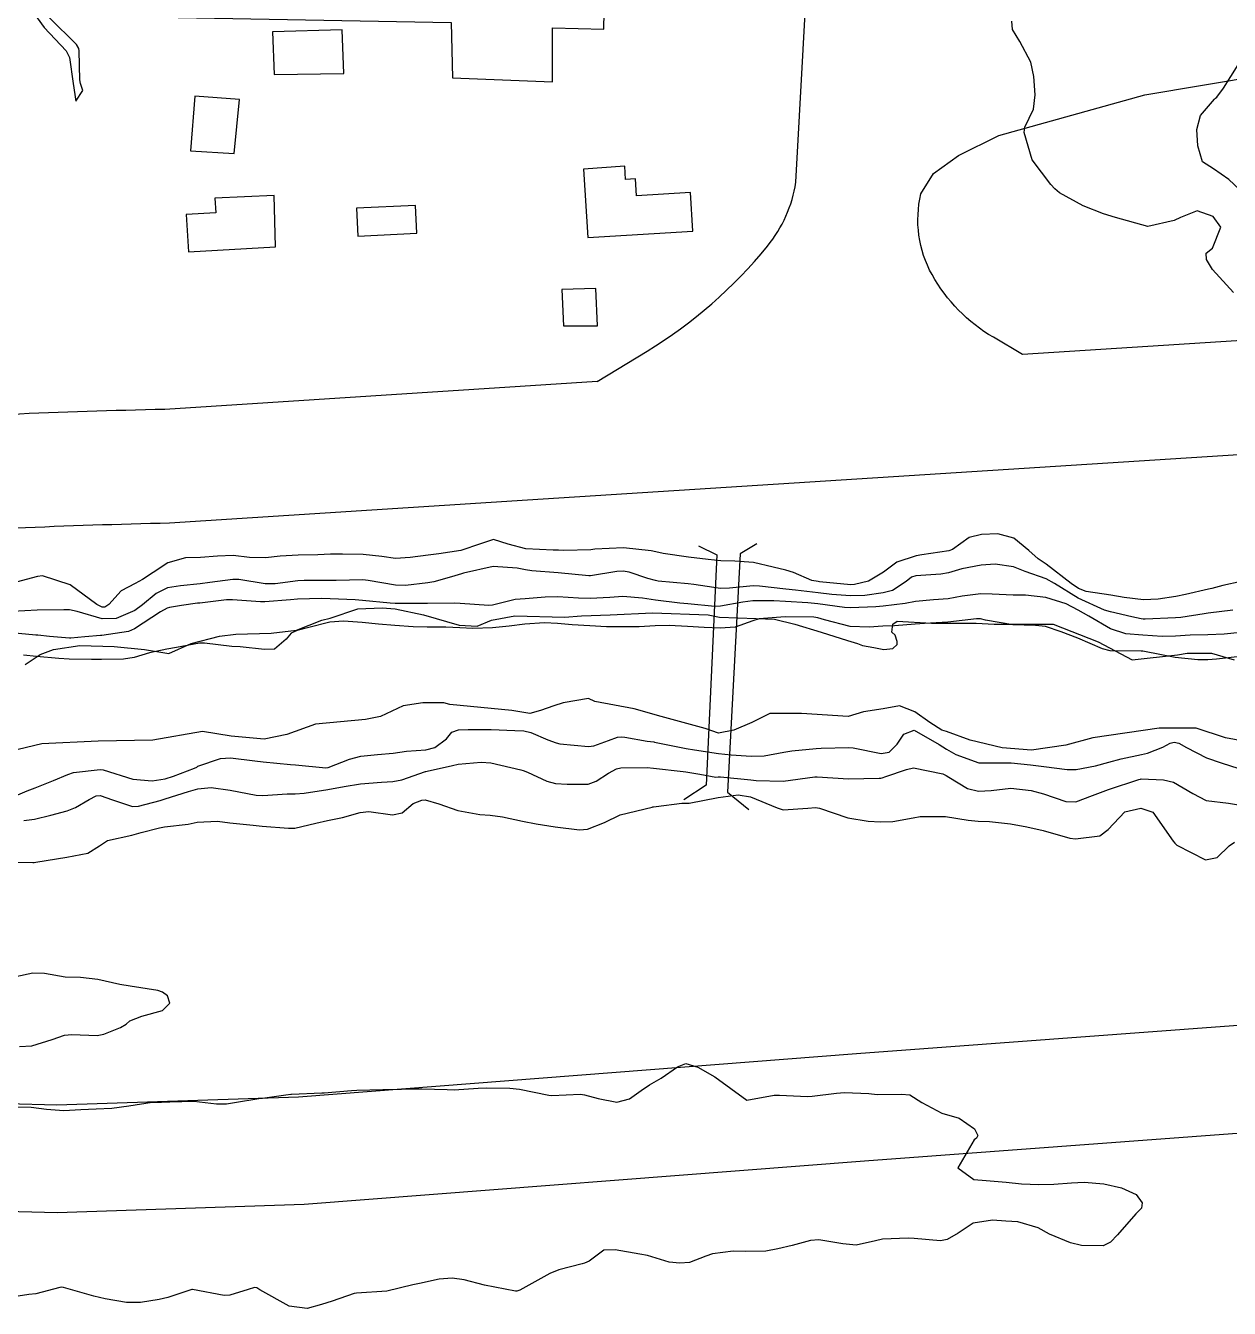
# Model space of a CAD drawing. Header units: metres. Extents: x 307586 to 320046, y 7427249 to 7434250.
# Drawn here: x 314752.7 to 314826.7, y 7432092 to 7432170.8 of the extents above; entities that cross this region are included whole.
import ezdxf

# ---------------------------------------------------------------- set-up
doc = ezdxf.new("R2010")
doc.units = ezdxf.units.M
doc.header["$MEASUREMENT"] = 0
for name, color, linetype in [('Curvas de Nivel 1m', 11, 'Continuous'), ('Curvas de Nivel 5m', 15, 'Continuous'), ('Edificações', 30, 'Continuous'), ('Hidrografia', 140, 'Continuous'), ('Pontes_Viadutos_Tubos', 190, 'Continuous'), ('Vias Primárias', 230, 'Continuous'), ('Vias Secundárias', 230, 'Continuous')]:
    doc.layers.add(name, color=color, linetype=linetype)

msp = doc.modelspace()

# ---------------------------------------------------------------- linework, layer by layer
at = {"layer": 'Curvas de Nivel 1m', "flags": 128}
for points, elevation in [([(314753.392, 7432171.314), (314753.827, 7432170.713), (314755.18, 7432169.296), (314755.391, 7432168.876), (314755.612, 7432167.283), (314755.776, 7432166.185), (314756.21, 7432166.852), (314756.073, 7432167.277), (314756.015, 7432167.498), (314755.981, 7432169.287), (314755.965, 7432169.438), (314755.817, 7432169.668), (314754.162, 7432171.307)], 728), ([(314826.966, 7432154.43), (314825.664, 7432155.85), (314825.301, 7432156.454), (314825.29, 7432156.84), (314825.68, 7432157.16), (314826.18, 7432158.443), (314825.703, 7432159.109), (314824.725, 7432159.442), (314823.702, 7432159.046), (314823.322, 7432158.85), (314821.693, 7432158.49), (314819.701, 7432159.044), (314818.959, 7432159.272), (314817.711, 7432159.768), (314816.269, 7432160.562), (314815.966, 7432160.807), (314815.728, 7432161.073), (314814.584, 7432162.582), (314814.08, 7432164.267), (314814.139, 7432164.586), (314814.67, 7432165.691), (314814.756, 7432166.58), (314814.674, 7432167.711), (314814.496, 7432168.583), (314813.832, 7432169.858), (314813.365, 7432170.595), (314813.339, 7432171.104)], 729), ([(314827.435, 7432136.67), (314826.302, 7432136.431), (314825.633, 7432136.235), (314825.429, 7432136.193), (314824.011, 7432135.874), (314823.422, 7432135.755), (314822.327, 7432135.573), (314821.419, 7432135.544), (314820.233, 7432135.695), (314819.423, 7432135.826), (314817.899, 7432136.062), (314817.428, 7432136.245), (314816.987, 7432136.544), (314815.445, 7432137.74), (314814.949, 7432138.069), (314814.376, 7432138.576), (314813.464, 7432139.341), (314812.467, 7432139.601), (314811.467, 7432139.556), (314810.711, 7432139.374), (314809.686, 7432138.637), (314809.452, 7432138.544), (314807.801, 7432138.305), (314807.449, 7432138.253), (314806.269, 7432137.848), (314805.439, 7432137.242), (314804.519, 7432136.694), (314803.659, 7432136.477), (314803.429, 7432136.468), (314801.51, 7432136.651), (314801.432, 7432136.661), (314801.035, 7432136.736), (314799.904, 7432137.22), (314799.439, 7432137.367), (314798.664, 7432137.545), (314797.443, 7432137.831), (314796.307, 7432137.928), (314795.444, 7432137.935), (314794.661, 7432138.028), (314793.446, 7432138.167), (314791.898, 7432138.396), (314791.449, 7432138.491), (314791.149, 7432138.554), (314789.451, 7432138.732), (314787.7, 7432138.647), (314787.45, 7432138.625), (314785.794, 7432138.572), (314785.45, 7432138.587), (314785.124, 7432138.599), (314783.45, 7432138.675), (314782.37, 7432138.961), (314781.456, 7432139.254), (314780.651, 7432138.982), (314779.449, 7432138.578), (314778.096, 7432138.364), (314777.446, 7432138.287), (314776.341, 7432138.134), (314775.443, 7432138.085), (314774.593, 7432138.202), (314773.446, 7432138.338), (314772.171, 7432138.357), (314771.445, 7432138.339), (314770.653, 7432138.309), (314769.445, 7432138.29), (314768.339, 7432138.236), (314767.443, 7432138.116), (314766.448, 7432138.145), (314765.444, 7432138.261), (314764.489, 7432138.22), (314763.442, 7432138.147), (314762.514, 7432138.127), (314761.439, 7432137.807), (314760.537, 7432137.223), (314759.875, 7432136.784), (314759.423, 7432136.546), (314758.567, 7432136.097), (314757.805, 7432135.256), (314757.561, 7432135.099), (314757.401, 7432135.098), (314757.063, 7432135.263), (314755.421, 7432136.466), (314753.723, 7432137.011), (314753.428, 7432136.986), (314752.114, 7432136.632)], 728), ([(314826.922, 7432134.913), (314825.407, 7432134.721), (314825.166, 7432134.684), (314823.724, 7432134.465), (314823.403, 7432134.438), (314821.539, 7432134.351), (314821.402, 7432134.354), (314821.279, 7432134.369), (314820.709, 7432134.5), (314819.407, 7432134.795), (314819.029, 7432134.904), (314817.419, 7432135.637), (314815.964, 7432136.555), (314815.436, 7432136.84), (314814.147, 7432137.286), (314813.443, 7432137.577), (314812.302, 7432137.743), (314811.444, 7432137.675), (314810.258, 7432137.445), (314809.439, 7432137.201), (314808.965, 7432137.117), (314807.437, 7432137.021), (314807.165, 7432136.933), (314806.835, 7432136.666), (314805.986, 7432136.112), (314805.422, 7432135.966), (314804.3, 7432135.817), (314803.419, 7432135.779), (314802.273, 7432135.869), (314801.422, 7432135.979), (314800.035, 7432136.14), (314799.425, 7432136.203), (314797.814, 7432136.389), (314797.427, 7432136.399), (314795.965, 7432136.254), (314795.425, 7432136.242), (314793.768, 7432136.485), (314793.428, 7432136.535), (314791.581, 7432136.698), (314791.431, 7432136.725), (314790.956, 7432136.857), (314789.807, 7432137.245), (314789.437, 7432137.307), (314789.042, 7432137.279), (314787.434, 7432137.02), (314787.321, 7432137.015), (314785.436, 7432137.196), (314783.827, 7432137.334), (314783.437, 7432137.377), (314782.907, 7432137.486), (314781.439, 7432137.588), (314779.61, 7432137.173), (314779.434, 7432137.12), (314779.339, 7432137.096), (314779.028, 7432137.004), (314777.798, 7432136.645), (314777.426, 7432136.583), (314776.04, 7432136.418), (314775.424, 7432136.437), (314773.763, 7432136.73), (314773.428, 7432136.763), (314771.791, 7432136.723), (314771.427, 7432136.724), (314769.811, 7432136.731), (314769.427, 7432136.705), (314768.033, 7432136.525), (314767.424, 7432136.526), (314765.799, 7432136.785), (314765.428, 7432136.799), (314764.008, 7432136.598), (314763.423, 7432136.523), (314762.212, 7432136.411), (314761.419, 7432136.27), (314760.711, 7432135.923), (314759.883, 7432135.233), (314759.399, 7432134.886), (314758.256, 7432134.389), (314757.394, 7432134.37), (314755.858, 7432134.816), (314755.399, 7432134.919), (314755.038, 7432134.925), (314753.399, 7432134.917), (314751.894, 7432134.829)], 727), ([(314827.394, 7432133.535), (314826.388, 7432133.435), (314825.392, 7432133.385), (314824.296, 7432133.361), (314823.391, 7432133.311), (314822.571, 7432133.298), (314821.392, 7432133.366), (314820.343, 7432133.456), (314819.395, 7432133.755), (314818.063, 7432134.533), (314817.408, 7432134.911), (314816.674, 7432135.288), (314815.42, 7432135.692), (314814.175, 7432135.826), (314813.422, 7432135.834), (314812.131, 7432135.894), (314811.423, 7432135.919), (314810.27, 7432135.777), (314809.417, 7432135.609), (314808.52, 7432135.546), (314807.415, 7432135.444), (314806.77, 7432135.309), (314805.41, 7432135.151), (314804.975, 7432135.121), (314803.408, 7432135.053), (314803.048, 7432135.074), (314801.412, 7432135.303), (314800.786, 7432135.366), (314799.413, 7432135.449), (314798.694, 7432135.487), (314797.413, 7432135.482), (314796.792, 7432135.406), (314795.408, 7432135.153), (314795.071, 7432135.142), (314793.41, 7432135.294), (314792.909, 7432135.337), (314791.413, 7432135.528), (314790.625, 7432135.652), (314789.416, 7432135.745), (314788.612, 7432135.691), (314787.414, 7432135.622), (314786.679, 7432135.642), (314785.415, 7432135.725), (314784.633, 7432135.713), (314783.413, 7432135.612), (314782.797, 7432135.571), (314781.407, 7432135.224), (314781.179, 7432135.201), (314779.408, 7432135.326), (314779.076, 7432135.335), (314777.407, 7432135.324), (314777.109, 7432135.321), (314775.407, 7432135.321), (314775.11, 7432135.341), (314773.409, 7432135.506), (314772.952, 7432135.532), (314771.411, 7432135.608), (314770.89, 7432135.619), (314769.41, 7432135.58), (314768.987, 7432135.546), (314767.407, 7432135.416), (314767.126, 7432135.424), (314765.409, 7432135.546), (314765.042, 7432135.532), (314763.405, 7432135.344), (314763.268, 7432135.328), (314762.268, 7432135.201), (314761.546, 7432135.064), (314761.401, 7432135.021), (314760.986, 7432134.803), (314759.388, 7432133.754), (314759.026, 7432133.604), (314757.384, 7432133.352), (314757.301, 7432133.343), (314756.333, 7432133.271), (314755.469, 7432133.192), (314755.382, 7432133.193), (314754.168, 7432133.298), (314753.443, 7432133.369), (314753.384, 7432133.372), (314753.323, 7432133.371), (314751.385, 7432133.552)], 726), ([(314752.581, 7432121.979), (314753.244, 7432122.063), (314754.237, 7432122.306), (314755.252, 7432122.578), (314755.76, 7432122.77), (314756.591, 7432123.267), (314757.024, 7432123.503), (314757.265, 7432123.51), (314758.033, 7432123.252), (314759.257, 7432122.849), (314759.638, 7432122.854), (314760.974, 7432123.214), (314761.264, 7432123.303), (314762.701, 7432123.763), (314763.27, 7432123.924), (314764.093, 7432124), (314765.27, 7432123.847), (314766.875, 7432123.536), (314767.267, 7432123.514), (314768.768, 7432123.625), (314769.268, 7432123.626), (314769.808, 7432123.652), (314771.271, 7432123.883), (314772.279, 7432124.073), (314773.275, 7432124.234), (314774.569, 7432124.344), (314775.276, 7432124.379), (314775.827, 7432124.485), (314777.283, 7432124.998), (314777.302, 7432125), (314777.378, 7432125.019), (314778.929, 7432125.363), (314779.29, 7432125.441), (314780.708, 7432125.563), (314781.291, 7432125.513), (314783.142, 7432125.095), (314783.284, 7432125.054), (314783.559, 7432124.946), (314784.738, 7432124.389), (314785.276, 7432124.263), (314785.985, 7432124.204), (314787.276, 7432124.221), (314787.771, 7432124.402), (314788.53, 7432124.888), (314789.022, 7432125.147), (314789.288, 7432125.213), (314790.916, 7432125.228), (314791.288, 7432125.205), (314793.119, 7432124.998), (314793.285, 7432124.977), (314794.154, 7432124.817), (314795.13, 7432124.651), (314795.282, 7432124.659), (314795.414, 7432124.667), (314797.28, 7432124.483), (314797.617, 7432124.44), (314799.279, 7432124.402), (314801.212, 7432124.661), (314801.282, 7432124.667), (314801.353, 7432124.658), (314803.281, 7432124.536), (314805.173, 7432124.572), (314805.282, 7432124.578), (314805.362, 7432124.6), (314805.592, 7432124.677), (314806.845, 7432125.11), (314807.291, 7432125.207), (314809.09, 7432124.838), (314809.285, 7432124.751), (314809.463, 7432124.637), (314810.603, 7432123.947), (314811.275, 7432123.782), (314812.056, 7432123.822), (314813.277, 7432123.966), (314814.522, 7432123.818), (314815.273, 7432123.608), (314816.661, 7432123.154), (314817.269, 7432123.124), (314818.286, 7432123.517), (314819.276, 7432123.874), (314821.146, 7432124.492), (314821.247, 7432124.527), (314821.284, 7432124.532), (314822.658, 7432124.476), (314823.282, 7432124.345), (314824.455, 7432123.633), (314825.271, 7432123.211), (314826.649, 7432123.046), (314827.268, 7432122.945)], 726), ([(314751.214, 7432119.428), (314753.135, 7432119.389), (314753.214, 7432119.396), (314753.321, 7432119.415), (314755.217, 7432119.723), (314756.526, 7432119.961), (314757.225, 7432120.419), (314757.735, 7432120.748), (314759.231, 7432121.067), (314759.803, 7432121.231), (314760.918, 7432121.534), (314761.239, 7432121.583), (314762.678, 7432121.759), (314763.243, 7432121.875), (314764.482, 7432121.934), (314765.243, 7432121.841), (314766.691, 7432121.696), (314767.24, 7432121.638), (314768.864, 7432121.498), (314769.239, 7432121.517), (314770.529, 7432121.815), (314771.246, 7432121.971), (314772.171, 7432122.159), (314773.254, 7432122.476), (314773.792, 7432122.525), (314775.252, 7432122.325), (314775.848, 7432122.44), (314776.513, 7432123.027), (314777.058, 7432123.229), (314777.265, 7432123.24), (314778.107, 7432123.012), (314779.257, 7432122.593), (314780.625, 7432122.351), (314781.256, 7432122.314), (314782.015, 7432122.203), (314783.253, 7432121.93), (314784.084, 7432121.771), (314785.25, 7432121.591), (314786.741, 7432121.412), (314787.248, 7432121.445), (314788.287, 7432121.855), (314789.257, 7432122.319), (314791.216, 7432122.804), (314791.263, 7432122.814), (314791.292, 7432122.82), (314791.454, 7432122.848), (314793.043, 7432123.054), (314793.265, 7432123.044), (314793.492, 7432123.054), (314795.269, 7432123.39), (314796.511, 7432123.547), (314797.269, 7432123.438), (314798.895, 7432122.764), (314799.262, 7432122.644), (314800.78, 7432122.737), (314801.263, 7432122.769), (314801.5, 7432122.728), (314803.257, 7432122.147), (314804.502, 7432121.938), (314805.255, 7432121.898), (314806.008, 7432121.92), (314807.258, 7432122.15), (314807.698, 7432122.217), (314809.259, 7432122.218), (314810.642, 7432122.005), (314811.256, 7432121.938), (314811.949, 7432121.91), (314813.255, 7432121.773), (314814.263, 7432121.584), (314815.251, 7432121.356), (314816.89, 7432120.9), (314817.246, 7432120.843), (314818.74, 7432121.033), (314819.252, 7432121.427), (314820.284, 7432122.505), (314821.265, 7432122.734), (314821.992, 7432122.483), (314823.245, 7432120.717), (314823.353, 7432120.577), (314823.486, 7432120.466), (314825.23, 7432119.551), (314825.951, 7432119.714), (314826.69, 7432120.426), (314827.024, 7432120.644)], 727), ([(314752.306, 7432108.092), (314753.081, 7432108.127), (314754.319, 7432108.525), (314755.088, 7432108.785), (314755.536, 7432108.828), (314757.088, 7432108.77), (314757.501, 7432108.844), (314758.525, 7432109.246), (314758.868, 7432109.469), (314759.097, 7432109.662), (314759.833, 7432109.962), (314761.104, 7432110.31), (314761.565, 7432110.748), (314761.42, 7432111.207), (314761.116, 7432111.419), (314760.811, 7432111.521), (314759.121, 7432111.788), (314758.475, 7432111.895), (314757.127, 7432112.209), (314756.073, 7432112.326), (314755.129, 7432112.345), (314753.849, 7432112.583), (314753.132, 7432112.605), (314752.079, 7432112.37)], 727), ([(314751.97, 7432104.384), (314753.033, 7432104.353), (314753.981, 7432104.245), (314755.032, 7432104.16), (314756.092, 7432104.21), (314757.033, 7432104.252), (314757.994, 7432104.29), (314759.035, 7432104.431), (314760.475, 7432104.656), (314761.038, 7432104.672), (314761.564, 7432104.678), (314763.038, 7432104.73), (314764.436, 7432104.568), (314765.037, 7432104.559), (314765.54, 7432104.653), (314767.04, 7432104.889), (314767.264, 7432104.914), (314768.682, 7432105.124), (314769.008, 7432105.156), (314769.043, 7432105.155), (314770.902, 7432105.235), (314771.045, 7432105.246), (314772.734, 7432105.387), (314773.048, 7432105.406), (314774.65, 7432105.445), (314775.049, 7432105.453), (314776.583, 7432105.492), (314777.05, 7432105.488), (314778.618, 7432105.435), (314779.049, 7432105.434), (314780.511, 7432105.518), (314781.051, 7432105.537), (314782.471, 7432105.536), (314783.051, 7432105.472), (314784.872, 7432105.097), (314785.045, 7432105.08), (314786.8, 7432105.149), (314787.046, 7432105.122), (314787.901, 7432104.891), (314789.041, 7432104.665), (314789.82, 7432104.868), (314790.535, 7432105.374), (314791.056, 7432105.735), (314791.771, 7432106.134), (314792.782, 7432106.833), (314792.978, 7432106.927), (314793.074, 7432106.969), (314793.283, 7432107.035), (314794.026, 7432106.816), (314795.064, 7432106.22), (314797.043, 7432104.78), (314798.721, 7432105.09), (314799.048, 7432105.09), (314800.759, 7432105.022), (314801.047, 7432105.034), (314802.55, 7432105.215), (314803.051, 7432105.256), (314804.546, 7432105.192), (314805.05, 7432105.144), (314806.555, 7432105.16), (314807.05, 7432105.117), (314807.806, 7432104.652), (314809.037, 7432103.999), (314810.084, 7432103.675), (314811.027, 7432103.035), (314811.231, 7432102.608), (314811.167, 7432102.463), (314811.02, 7432102.343), (314810.003, 7432100.625), (314810.993, 7432099.918), (314811.753, 7432099.841), (314812.99, 7432099.755), (314813.924, 7432099.641), (314814.989, 7432099.599), (314815.916, 7432099.624), (314816.99, 7432099.711), (314817.773, 7432099.751), (314818.99, 7432099.636), (314820.084, 7432099.406), (314820.981, 7432098.999), (314821.355, 7432098.486), (314821.302, 7432098.154), (314820.966, 7432097.804), (314819.832, 7432096.507), (314819.404, 7432096.056), (314818.943, 7432095.839), (314817.619, 7432095.858), (314816.945, 7432096.012), (314815.657, 7432096.553), (314814.957, 7432096.945), (314813.695, 7432097.313), (314812.961, 7432097.355), (314812.14, 7432097.419), (314810.959, 7432097.232), (314810.033, 7432096.624), (314809.348, 7432096.233), (314808.945, 7432096.145), (314807.323, 7432096.28), (314806.948, 7432096.308), (314805.385, 7432096.237), (314804.945, 7432096.133), (314803.766, 7432095.872), (314802.942, 7432095.963), (314801.463, 7432096.207), (314800.944, 7432096.167), (314799.825, 7432095.861), (314798.936, 7432095.652), (314798.196, 7432095.506), (314796.934, 7432095.488), (314796.205, 7432095.516), (314794.931, 7432095.344), (314794.525, 7432095.21), (314793.51, 7432094.821), (314792.922, 7432094.762), (314792.254, 7432094.837), (314790.929, 7432095.238), (314790.459, 7432095.328), (314788.934, 7432095.589), (314788.254, 7432095.566), (314787.339, 7432094.896), (314787.048, 7432094.772), (314786.921, 7432094.739), (314785.471, 7432094.361), (314784.915, 7432094.136), (314783.074, 7432093.117), (314782.904, 7432093.051), (314782.811, 7432093.044), (314780.907, 7432093.417), (314779.664, 7432093.743), (314778.911, 7432093.842), (314778.129, 7432093.79), (314776.908, 7432093.529), (314776.502, 7432093.43), (314774.903, 7432093.04), (314773.042, 7432092.927), (314772.9, 7432092.896), (314771.549, 7432092.428), (314770.89, 7432092.222), (314769.997, 7432091.993), (314768.888, 7432092.132), (314767.095, 7432093.138), (314766.904, 7432093.262), (314766.767, 7432093.279), (314766.383, 7432093.145), (314765.254, 7432092.8), (314764.897, 7432092.779), (314762.948, 7432093.143), (314762.902, 7432093.142), (314761.438, 7432092.661), (314760.893, 7432092.546), (314759.755, 7432092.362), (314758.89, 7432092.35), (314757.575, 7432092.571), (314756.895, 7432092.734), (314755.021, 7432093.279), (314754.903, 7432093.301), (314754.785, 7432093.282), (314753.312, 7432092.889), (314752.896, 7432092.841), (314751.579, 7432092.637)], 728)]:
    msp.add_lwpolyline(points, dxfattribs=dict(at, elevation=elevation))
at = {"layer": 'Curvas de Nivel 5m', "flags": 128}
for points, elevation in [([(314827.698, 7432160.42), (314826.665, 7432161.368), (314825.739, 7432162.037), (314825.06, 7432162.457), (314824.764, 7432163.448), (314824.699, 7432164.461), (314824.927, 7432165.307), (314825.791, 7432166.325), (314825.857, 7432166.384), (314825.927, 7432166.448), (314826.343, 7432166.987), (314827.253, 7432168.428)], 730), ([(314827.379, 7432132.063), (314825.912, 7432131.9), (314825.377, 7432131.856), (314824.775, 7432131.847), (314823.378, 7432131.991), (314821.498, 7432132.373), (314821.382, 7432132.389), (314821.28, 7432132.39), (314819.382, 7432132.407), (314818.898, 7432132.525), (314817.389, 7432133.185), (314816.363, 7432133.581), (314815.396, 7432133.895), (314814.794, 7432133.966), (314813.397, 7432134.008), (314811.72, 7432134.286), (314811.4, 7432134.365), (314811.154, 7432134.367), (314809.398, 7432134.164), (314807.969, 7432134.082), (314807.397, 7432134.038), (314806.114, 7432133.954), (314805.395, 7432133.928), (314804.568, 7432133.866), (314803.395, 7432133.904), (314801.811, 7432134.313), (314801.4, 7432134.44), (314801.147, 7432134.481), (314799.4, 7432134.505), (314797.793, 7432134.382), (314797.398, 7432134.249), (314796.325, 7432133.859), (314795.393, 7432133.807), (314794.419, 7432133.841), (314793.394, 7432133.903), (314792.262, 7432133.974), (314791.394, 7432133.936), (314790.407, 7432133.879), (314789.393, 7432133.879), (314788.402, 7432133.881), (314787.393, 7432133.934), (314786.297, 7432134.008), (314785.395, 7432134.092), (314784.596, 7432134.133), (314783.394, 7432134.039), (314782.431, 7432133.921), (314781.391, 7432133.821), (314780.187, 7432133.784), (314779.391, 7432133.828), (314778.534, 7432133.866), (314777.391, 7432133.871), (314776.53, 7432133.89), (314775.392, 7432133.967), (314774.388, 7432134.05), (314773.394, 7432134.145), (314772.236, 7432134.24), (314771.394, 7432134.168), (314770.114, 7432133.833), (314769.388, 7432133.667), (314769.011, 7432133.499), (314768.719, 7432133.127), (314767.992, 7432132.516), (314767.373, 7432132.479), (314765.88, 7432132.65), (314765.376, 7432132.682), (314763.68, 7432132.884), (314763.378, 7432132.881), (314761.965, 7432132.613), (314761.372, 7432132.51), (314760.312, 7432132.282), (314759.364, 7432132.007), (314758.709, 7432131.9), (314757.362, 7432131.879), (314756.751, 7432131.878), (314755.362, 7432131.89), (314754.723, 7432131.929), (314753.364, 7432132.055), (314752.553, 7432132.131)], 725), ([(314751.685, 7432123.326), (314752.783, 7432123.799), (314753.27, 7432123.982), (314754.411, 7432124.43), (314755.278, 7432124.813), (314755.636, 7432124.92), (314757.281, 7432125.11), (314757.456, 7432125.083), (314759.276, 7432124.524), (314760.471, 7432124.418), (314761.276, 7432124.548), (314761.783, 7432124.7), (314763.066, 7432125.192), (314763.209, 7432125.266), (314763.285, 7432125.315), (314764.68, 7432125.781), (314765.293, 7432125.824), (314766.788, 7432125.648), (314767.29, 7432125.587), (314768.983, 7432125.427), (314769.287, 7432125.398), (314771.157, 7432125.22), (314771.285, 7432125.241), (314772.612, 7432125.758), (314773.296, 7432125.932), (314774.321, 7432126.031), (314775.299, 7432126.119), (314776.103, 7432126.23), (314777.303, 7432126.332), (314777.855, 7432126.465), (314778.565, 7432127.007), (314778.907, 7432127.414), (314779.318, 7432127.552), (314779.895, 7432127.568), (314781.319, 7432127.572), (314782.767, 7432127.507), (314783.318, 7432127.482), (314783.765, 7432127.391), (314784.802, 7432126.928), (314785.31, 7432126.746), (314785.529, 7432126.698), (314787.307, 7432126.524), (314787.631, 7432126.574), (314788.534, 7432126.888), (314789.094, 7432127.103), (314789.315, 7432127.127), (314789.536, 7432127.098), (314790.912, 7432126.856), (314791.312, 7432126.804), (314791.369, 7432126.792), (314793.307, 7432126.41), (314793.809, 7432126.319), (314795.302, 7432126.096), (314796.08, 7432126.014), (314797.3, 7432125.936), (314798.11, 7432125.962), (314799.304, 7432126.175), (314799.796, 7432126.262), (314801.308, 7432126.409), (314801.614, 7432126.421), (314803.309, 7432126.472), (314803.575, 7432126.44), (314805.304, 7432126.088), (314805.797, 7432126.183), (314806.286, 7432126.67), (314806.698, 7432127.287), (314807.322, 7432127.528), (314808.867, 7432126.644), (314809.309, 7432126.361), (314809.894, 7432126.041), (314811.296, 7432125.515), (314812.378, 7432125.518), (314813.297, 7432125.533), (314814.47, 7432125.397), (314815.294, 7432125.303), (314816.732, 7432125.105), (314817.291, 7432125.104), (314818.479, 7432125.344), (314819.298, 7432125.554), (314820.047, 7432125.763), (314821.306, 7432126.035), (314821.683, 7432126.111), (314822.613, 7432126.477), (314823.061, 7432126.727), (314823.316, 7432126.791), (314823.591, 7432126.742), (314824.078, 7432126.459), (314825.304, 7432125.839), (314826.2, 7432125.531), (314827.294, 7432125.175)], 725)]:
    msp.add_lwpolyline(points, dxfattribs=dict(at, elevation=elevation))
at = {"layer": 'Edificações'}
for points in [[(314788.792, 7432198.898), (314762.448, 7432199.411), (314762.388, 7432187.453), (314762.065, 7432187.534), (314762.062, 7432171.329), (314778.856, 7432171.025), (314778.937, 7432167.632), (314785.081, 7432167.389), (314785.081, 7432170.702), (314788.234, 7432170.621)], [(314772.149, 7432170.569), (314767.869, 7432170.462), (314767.976, 7432167.841), (314772.256, 7432167.895)], [(314765.832, 7432166.289), (314763.104, 7432166.503), (314762.836, 7432163.134), (314765.511, 7432162.974)], [(314786.995, 7432162.023), (314787.253, 7432157.809), (314793.715, 7432158.205), (314793.57, 7432160.574), (314790.261, 7432160.371), (314790.197, 7432161.422), (314789.579, 7432161.384), (314789.529, 7432162.192)], [(314767.967, 7432160.391), (314764.334, 7432160.236), (314764.387, 7432159.327), (314762.568, 7432159.22), (314762.703, 7432156.926), (314768.063, 7432157.242)], [(314773.042, 7432159.612), (314773.128, 7432157.892), (314776.742, 7432158.073), (314776.656, 7432159.788)], [(314785.663, 7432154.618), (314785.765, 7432152.375), (314787.857, 7432152.375), (314787.755, 7432154.669)]]:
    msp.add_lwpolyline(points, close=True, dxfattribs=at)
at = {"layer": 'Hidrografia'}
for points in [[(314752.653, 7432131.557), (314753.587, 7432132.18), (314754.398, 7432132.491), (314756.017, 7432132.74), (314758.136, 7432132.678), (314760.005, 7432132.491), (314761.5, 7432132.242), (314762.871, 7432132.865), (314764.616, 7432133.301), (314765.612, 7432133.425), (314767.793, 7432133.487), (314769.351, 7432133.674), (314770.908, 7432134.297), (314771.407, 7432134.421), (314773.11, 7432134.985), (314774.605, 7432135.047), (314775.415, 7432134.985), (314777.159, 7432134.611), (314779.34, 7432133.988), (314780.462, 7432133.926), (314781.334, 7432134.3), (314782.767, 7432134.549), (314785.82, 7432134.486), (314786.879, 7432134.549), (314788.624, 7432134.611), (314791.241, 7432134.735), (314794.667, 7432134.611), (314795.353, 7432134.486), (314798.735, 7432134.36), (314799.981, 7432134.049), (314801.601, 7432133.55), (314803.221, 7432133.052), (314803.844, 7432132.865), (314804.155, 7432132.741), (314804.841, 7432132.616), (314805.464, 7432132.492), (314806.024, 7432132.554), (314806.274, 7432132.803), (314806.274, 7432132.99), (314806.149, 7432133.364), (314805.962, 7432133.55), (314806.024, 7432134.049), (314806.274, 7432134.235), (314808.392, 7432134.111), (314811.133, 7432134.111), (314812.255, 7432134.049), (314815.869, 7432134.049), (314818.639, 7432132.957), (314820.731, 7432131.862), (314823.52, 7432132.161), (314824.118, 7432132.26), (314825.613, 7432132.26), (314827.007, 7432131.862)], [(314828.135, 7432126.757), (314826.474, 7432127.059), (314824.662, 7432127.663), (314822.397, 7432127.663), (314818.32, 7432127.059), (314816.659, 7432126.606), (314814.545, 7432126.304), (314812.733, 7432126.455), (314810.77, 7432126.908), (314809.307, 7432127.445), (314809.029, 7432127.537), (314808.287, 7432128.001), (314807.359, 7432128.65), (314806.432, 7432129.021), (314805.411, 7432128.835), (314804.205, 7432128.65), (314803.278, 7432128.372), (314800.402, 7432128.557), (314799.753, 7432128.557), (314798.454, 7432128.557), (314797.341, 7432128.001), (314796.228, 7432127.537), (314795.3, 7432127.352), (314794.466, 7432127.63), (314791.776, 7432128.372), (314790.106, 7432128.835), (314787.682, 7432129.299), (314787.311, 7432129.484), (314785.734, 7432129.206), (314785.178, 7432129.021), (314784.343, 7432128.742), (314783.693, 7432128.557), (314782.58, 7432128.742), (314778.777, 7432129.113), (314778.406, 7432129.206), (314777.108, 7432129.206), (314775.902, 7432129.021), (314774.51, 7432128.372), (314773.583, 7432128.186), (314770.521, 7432127.908), (314768.759, 7432127.259), (314767.368, 7432126.981), (314765.327, 7432127.166), (314763.564, 7432127.445), (314760.504, 7432126.923), (314757.149, 7432126.865), (314753.679, 7432126.691), (314751.712, 7432126.229)]]:
    msp.add_lwpolyline(points, dxfattribs=at)
at = {"layer": 'Pontes_Viadutos_Tubos'}
for points in [[(314794.055, 7432138.855), (314795.191, 7432138.317), (314794.534, 7432124.146), (314793.159, 7432123.249)], [(314797.645, 7432138.975), (314796.629, 7432138.378), (314795.851, 7432123.724), (314797.166, 7432122.648)]]:
    msp.add_lwpolyline(points, dxfattribs=at)
at = {"layer": 'Vias Primárias'}
for points in [[(315207.079, 7432277.471), (315196.564, 7432263.83), (315187.054, 7432252.453), (315174.555, 7432238.981), (315158.62, 7432224.112), (315142.684, 7432210.598), (315136.977, 7432206.062), (315127.953, 7432199.927), (315117.721, 7432193.96), (315104.988, 7432186.974), (315086.062, 7432177.952), (315071.427, 7432172.312), (315061.109, 7432169.045), (315051.341, 7432166.889), (315044.903, 7432165.895), (315039.996, 7432165.458), (315035.212, 7432165.002), (315026.721, 7432164.421), (315003.65, 7432162.861), (314932.651, 7432158.371), (314884.248, 7432155.185), (314832.935, 7432151.829), (314813.991, 7432150.623)], [(315207.079, 7432277.471), (315196.564, 7432263.83), (315187.054, 7432252.453), (315174.555, 7432238.981), (315158.62, 7432224.112), (315142.684, 7432210.598), (315136.977, 7432206.062), (315127.953, 7432199.927), (315117.721, 7432193.96), (315104.988, 7432186.974), (315086.062, 7432177.952), (315071.427, 7432172.312), (315061.109, 7432169.045), (315051.341, 7432166.889), (315044.903, 7432165.895), (315039.996, 7432165.458), (315035.212, 7432165.002), (315026.721, 7432164.421), (315003.65, 7432162.861), (314932.651, 7432158.371), (314884.248, 7432155.185), (314832.935, 7432151.829), (314813.991, 7432150.623)], [(314831.65, 7432109.713), (314803.773, 7432107.632), (314769.461, 7432104.98), (314754.603, 7432104.49), (314742.364, 7432104.817), (314726.579, 7432105.677), (314717.801, 7432106.931), (314705.359, 7432109.196), (314694.816, 7432111.431), (314685.58, 7432113.978), (314675.573, 7432117.043), (314669.838, 7432118.954), (314658.482, 7432123.127), (314649.792, 7432127.075), (314640.151, 7432131.892)], [(314831.65, 7432109.713), (314803.773, 7432107.632), (314769.461, 7432104.98), (314754.603, 7432104.49), (314742.364, 7432104.817), (314726.579, 7432105.677), (314717.801, 7432106.931), (314705.359, 7432109.196), (314694.816, 7432111.431), (314685.58, 7432113.978), (314675.573, 7432117.043), (314669.838, 7432118.954), (314658.482, 7432123.127), (314649.792, 7432127.075), (314640.151, 7432131.892)], [(314637.106, 7432126.036), (314646.951, 7432121.116), (314655.975, 7432117.016), (314667.656, 7432112.724), (314673.563, 7432110.756), (314683.736, 7432107.64), (314693.253, 7432105.016), (314704.083, 7432102.72), (314716.743, 7432100.415), (314725.932, 7432099.103), (314742.096, 7432098.222), (314754.624, 7432097.888), (314769.824, 7432098.388), (314804.273, 7432101.051), (314832.149, 7432103.132)], [(314637.106, 7432126.036), (314646.951, 7432121.116), (314655.975, 7432117.016), (314667.656, 7432112.724), (314673.563, 7432110.756), (314683.736, 7432107.64), (314693.253, 7432105.016), (314704.083, 7432102.72), (314716.743, 7432100.415), (314725.932, 7432099.103), (314742.096, 7432098.222), (314754.624, 7432097.888), (314769.824, 7432098.388), (314804.273, 7432101.051), (314832.149, 7432103.132)]]:
    msp.add_lwpolyline(points, dxfattribs=at)
for points in [[(314787.83, 7432148.958), (314783.109, 7432148.657), (314761.244, 7432147.247, 0.010593), (314742.192, 7432146.421, -0.035414), (314724.277, 7432146.534, -0.028497), (314704.29, 7432149.23, -0.032734), (314688.721, 7432153.313), (314682.284, 7432155.461), (314665.974, 7432162.186), (314653.098, 7432168.174), (314645.416, 7432171.957), (314636.702, 7432177.316), (314626.157, 7432184.313), (314616.611, 7432191.127), (314605.302, 7432200.157), (314596.257, 7432207.955), (314584.198, 7432219.905), (314583.335, 7432220.78)], [(314787.83, 7432148.958), (314783.109, 7432148.657), (314761.244, 7432147.247, 0.010593), (314742.192, 7432146.421, -0.035414), (314724.277, 7432146.534, -0.028497), (314704.29, 7432149.23, -0.032734), (314688.721, 7432153.313), (314682.284, 7432155.461), (314665.974, 7432162.186), (314653.098, 7432168.174), (314645.416, 7432171.957), (314636.702, 7432177.316), (314626.157, 7432184.313), (314616.611, 7432191.127), (314605.302, 7432200.157), (314596.257, 7432207.955), (314584.198, 7432219.905), (314583.335, 7432220.78)], [(314833.386, 7432144.843), (314783.559, 7432141.672), (314761.547, 7432140.252, 0.010676), (314742.644, 7432139.435, -0.035414), (314723.738, 7432139.555, -0.028497), (314702.96, 7432142.357, -0.032734), (314686.506, 7432146.673), (314679.839, 7432148.897), (314663.162, 7432155.774), (314650.075, 7432161.859), (314642.028, 7432165.822)], [(314833.386, 7432144.843), (314783.559, 7432141.672), (314761.547, 7432140.252, 0.010676), (314742.644, 7432139.435, -0.035414), (314723.738, 7432139.555, -0.028497), (314702.96, 7432142.357, -0.032734), (314686.506, 7432146.673), (314679.839, 7432148.897), (314663.162, 7432155.774), (314650.075, 7432161.859), (314642.028, 7432165.822)]]:
    msp.add_lwpolyline(points, format="xyb", dxfattribs=at)
at = {"layer": 'Vias Secundárias'}
for points in [[(314787.83, 7432148.958), (314790.907, 7432150.833, 0.085211), (314798.305, 7432157.286, 0.132481), (314800.055, 7432161.204), (314802.073, 7432197.924), (314802.474, 7432211.405), (314804.223, 7432230.256), (314805.299, 7432240.474), (314806.251, 7432246.98)], [(314787.83, 7432148.958), (314790.907, 7432150.833, 0.085211), (314798.305, 7432157.286, 0.132481), (314800.055, 7432161.204), (314802.073, 7432197.924), (314802.474, 7432211.405), (314804.223, 7432230.256), (314805.299, 7432240.474), (314806.251, 7432246.98)], [(314813.991, 7432150.623), (314812.196, 7432151.677, -0.133479), (314808.428, 7432155.529, -0.188128), (314807.743, 7432160.493), (314808.523, 7432161.741), (314810.043, 7432162.845), (314812.53, 7432164.088), (314821.511, 7432166.574), (314839.611, 7432169.612)], [(314813.991, 7432150.623), (314812.196, 7432151.677, -0.133479), (314808.428, 7432155.529, -0.188128), (314807.743, 7432160.493), (314808.523, 7432161.741), (314810.043, 7432162.845), (314812.53, 7432164.088), (314821.511, 7432166.574), (314839.611, 7432169.612)]]:
    msp.add_lwpolyline(points, format="xyb", dxfattribs=at)

doc.saveas('drawing.dxf')
